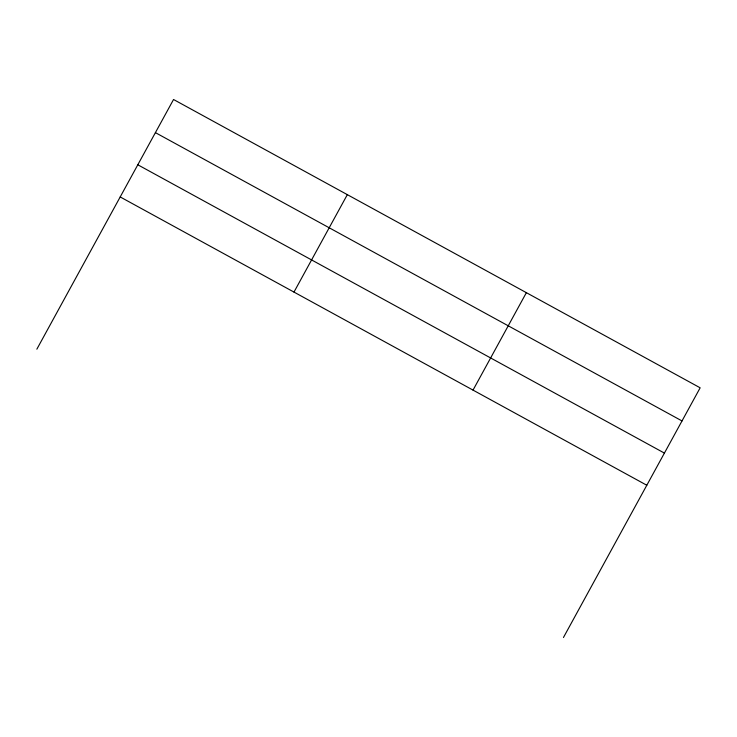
<?xml version="1.0" encoding="UTF-8"?>
<svg xmlns="http://www.w3.org/2000/svg" width="737" height="737" viewBox="0 0 737 737"><rect width="100%" height="100%" fill="white"/><g stroke="black" fill="none" stroke-linecap="round" stroke-linejoin="round"><path stroke-width="1.11" d="M36.85 349.191L173.545 99.504L700.15 387.809L563.455 637.496M293.98 292.082L347.33 194.651M473.025 390.103L526.375 292.672M155.406 132.632L682.011 420.938M137.81 164.784L664.406 453.098M120.205 196.945L646.81 485.25"/></g></svg>
